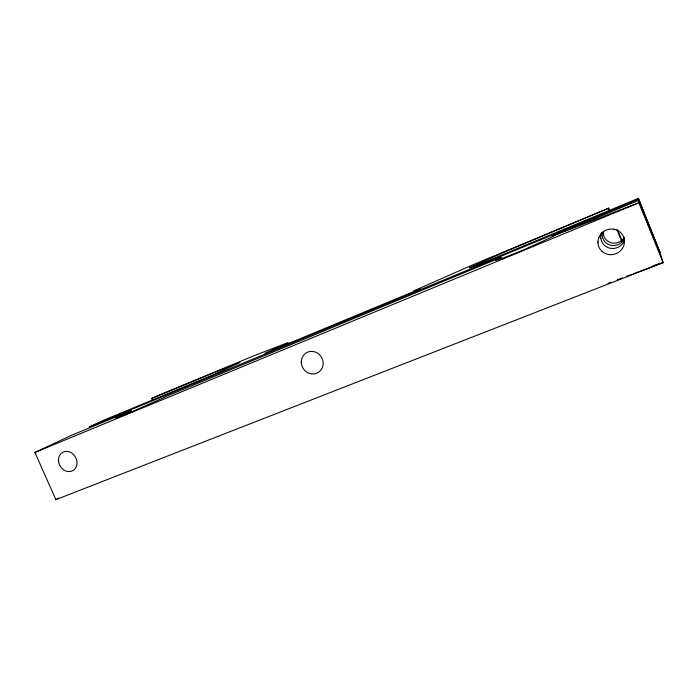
<?xml version="1.0" encoding="UTF-8"?>
<svg xmlns="http://www.w3.org/2000/svg" width="698" height="698" viewBox="0 0 698 698"><rect width="100%" height="100%" fill="white"/><g stroke="black" fill="none" stroke-linecap="round" stroke-linejoin="round"><path stroke-width="1.05" d="M638.373 198.354L660.029 252.493L638.373 198.354L481.76 263.338L469.361 267.814L502.028 253.104L608.735 208.161L609.537 210.142M132.175 412.518L131.311 410.537L71.353 435.369L34.9 452.461L55.875 499.646L58.719 498.032M152.653 400.382L151.798 398.401L156.553 396.167L254.325 355.605L288.134 342.526L264.856 353.345L420.632 288.71L413.801 290.918L470.574 265.781L608.735 208.161M131.233 410.572L132.105 412.553L131.233 410.572L124.253 413.783A48.79 1.16 -23.3 0 0 119.882 415.851L115.545 418.215L123.337 415.389A20.949 0.497 -23.3 0 0 128.938 413.076L163.123 397.947A48.511 1.117 -23.3 0 0 167.197 395.993L501.042 257.387L501.81 259.403L500.99 257.414L496.959 259.438A56.625 1.527 -22.6 0 0 495.597 260.31L501.173 258.775L516.328 252.851A24.072 0.663 -22.7 0 0 523.832 249.744L553.043 236.526A55.221 1.501 -22.7 0 0 553.863 235.88L552.301 236.16L638.6 200.405L661.023 255.773L663.1 262.605L55.875 499.646M151.798 398.401L218.064 370.961L239.999 362.585L212.585 375.035L103.644 420.24L89.213 427.002L638.469 199.27M34.9 452.461L638.871 202.786L638.6 200.405M552.266 236.168L638.871 202.786L663.1 262.605L633.548 273.738M608.071 283.336L611.125 282.184M617.241 279.881L622.337 277.961M626.411 276.425L631.507 274.506M652.778 265.772L663.1 262.605M613.725 229.197L614.545 229.354A13.419 12.896 -20 0 1 616.892 230.122A13.323 12.8 -20 0 1 620.295 232.277A13.157 12.643 -20 0 1 621.456 233.455A13.323 12.8 -20 0 1 624.361 239.981A13.157 12.643 -20 0 1 624.422 242.407A13.323 12.8 -20 0 1 623.489 246.377A13.419 12.896 -20.1 0 1 622.346 248.523L621.866 249.195A13.323 12.8 -20 0 1 608.612 254.534M608.665 254.473L607.862 254.316A13.419 12.896 -20.1 0 1 605.532 253.549A13.323 12.8 -20 0 1 602.069 251.411M617.992 230.933L622.023 240.827M608.42 208.597L609.642 211.599M616.98 229.633L621.866 241.648M602.313 232.26A11.831 11.351 -21.7 0 0 602.13 233.682A11.744 11.264 -21.7 0 0 602.13 235.165A11.857 11.377 -21.7 0 0 604.285 241.019A11.744 11.264 -21.7 0 0 605.751 242.607A11.857 11.377 -21.7 0 0 608.778 244.544A11.971 11.491 -21.7 0 0 610.855 245.234L611.57 245.373A11.831 11.351 -21.7 0 0 623.331 240.627L623.759 240.025A11.971 11.491 -21.7 0 0 624.483 238.751M603.238 233.778A11.465 10.994 -22.1 0 0 605.724 239.344A11.369 10.906 -22.1 0 0 606.684 240.339A11.465 10.994 -22.1 0 0 609.624 242.215A11.596 11.124 -22.1 0 0 611.623 242.878L612.321 243.017A11.465 10.994 -22.1 0 0 623.715 238.411L624.125 237.835A11.596 11.124 -22.1 0 0 624.492 237.224M603.22 233.769A11.369 10.906 -22.1 0 1 603.159 231.692M58.632 461.701A10.487 8.891 61.2 0 0 61.241 467.581A10.357 8.777 61.2 0 0 62.113 468.541A10.461 8.873 61.2 0 0 64.644 470.417A10.566 8.952 61.2 0 0 66.327 471.141L66.903 471.307A10.435 8.847 61.2 0 0 75.724 467.773L76.012 467.267A10.566 8.952 61.2 0 0 76.649 465.61A10.435 8.847 61.2 0 0 77.007 462.556A10.357 8.777 61.2 0 0 76.902 461.273A10.435 8.847 61.2 0 0 74.285 455.384A10.357 8.777 61.2 0 0 73.403 454.398A10.435 8.847 61.2 0 0 70.856 452.531A10.566 8.952 61.2 0 0 69.163 451.789L68.587 451.632A10.461 8.873 61.2 0 0 59.766 455.209L59.496 455.733A10.566 8.952 61.2 0 0 58.868 457.391A10.435 8.847 61.2 0 0 58.536 460.444A10.357 8.777 61.2 0 0 58.658 461.753M600.428 249.631A13.323 12.8 -20 0 1 597.959 242.974M597.968 241.351A13.323 12.8 -20 0 1 598.875 237.425M613.699 229.171A13.323 12.8 -20 0 0 600.472 234.572L600.079 235.252A13.419 12.896 -20 0 0 598.954 237.425M602.138 251.367A13.157 12.643 -20 0 1 600.507 249.596M598.073 243.009A13.157 12.643 -20 0 1 598.073 241.403M624.631 240.051A12.328 11.831 -21.2 0 1 624.361 240.766A12.442 11.945 -21.2 0 1 623.297 242.782L622.86 243.41A12.294 11.805 -21.2 0 1 610.628 248.322L609.878 248.174A12.442 11.945 -21.2 0 1 607.722 247.467A12.328 11.831 -21.2 0 1 604.555 245.46A12.198 11.709 -21.1 0 1 603.534 244.387A12.328 11.831 -21.2 0 1 600.83 238.393M600.76 236.151A12.328 11.831 -21.2 0 1 601.597 232.513M600.882 238.446A12.198 11.709 -21.1 0 1 600.821 236.221M301.3 362.253A11.491 10.732 59.2 0 0 317.922 372.671A11.491 10.732 59.2 0 0 317.485 353.109A11.491 10.732 59.2 0 0 301.3 362.253"/></g></svg>
